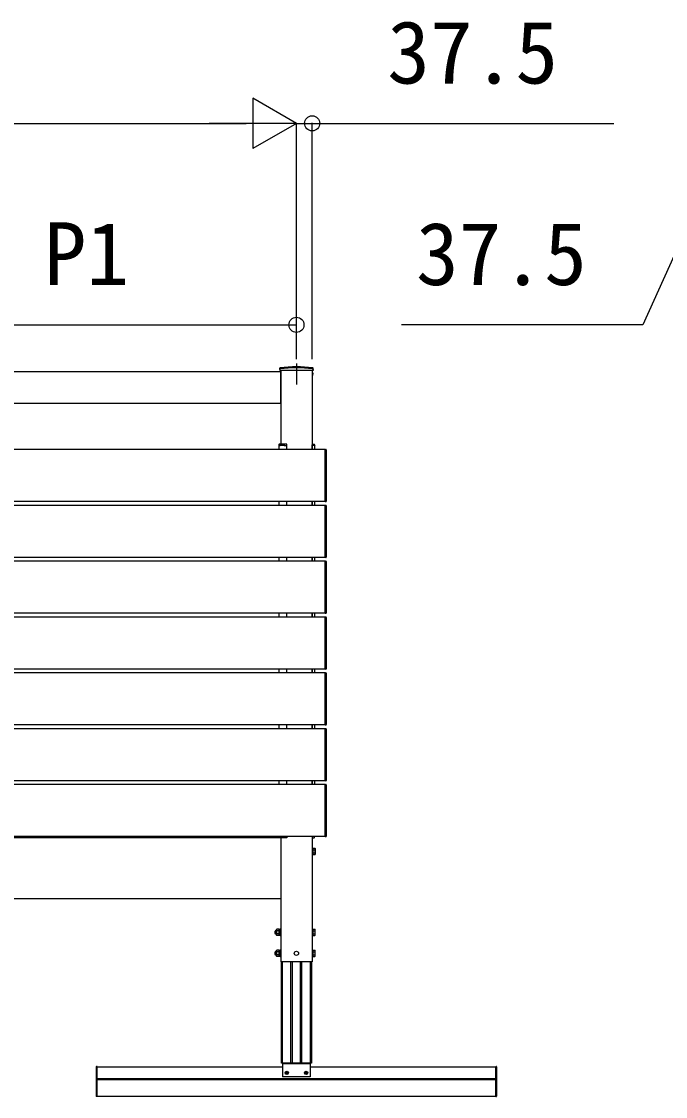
# Model space of a CAD drawing. Units: millimetres, scale not verified. Extents: x -10500 to 10500, y -15604 to 15536.
# Drawn here: x 2392 to 3926, y -2293 to 268 of the extents above; entities that cross this region are included whole.
import ezdxf
from ezdxf.enums import TextEntityAlignment as Align

# ---------------------------------------------------------------- set-up
doc = ezdxf.new("R2010")
doc.units = ezdxf.units.MM
doc.header["$LTSCALE"] = 80
for name, color, linetype in [('0-3_YKK_12', 2, 'Continuous'), ('0-4_YKK_13', 4, 'Continuous'), ('0-6_YKK_D', 6, 'Continuous')]:
    doc.layers.add(name, color=color, linetype=linetype)
doc.styles.add('ＭＳ ゴシック', font='')
doc.styles.get('ＭＳ ゴシック').set_extended_font_data('MS Gothic')

msp = doc.modelspace()

# ---------------------------------------------------------------- linework, layer by layer
at = {"layer": '0-3_YKK_12'}
for p, q in [((3047, -546.6), (3047, -596.29)), ((3009.5, -563.6), (3009.5, -739.1)), ((3084.5, -563.6), (3084.5, -751.6)), ((3009.5, -641.6), (1682, -641.6)), ((3005.5, -741.6), (3005.5, -751.6)), ((3023.5, -741.6), (3023.5, -751.6)), ((3090.5, -751.6), (3090.5, -741.6)), ((3115.5, -751.6), (1682, -751.6)), ((3084.5, -751.6), (3084.5, -742.6)), ((3115.5, -875.6), (1682, -875.6)), ((3115.5, -884.6), (1682, -884.6)), ((3005.5, -875.6), (3005.5, -884.6)), ((3023.5, -875.6), (3023.5, -884.6)), ((3084.5, -884.6), (3084.5, -875.6)), ((3084.5, -875.6), (3084.5, -884.6)), ((3090.5, -884.6), (3090.5, -875.6)), ((3115.5, -1008.6), (1682, -1008.6)), ((3115.5, -1017.6), (1682, -1017.6)), ((3005.5, -1008.6), (3005.5, -1017.6)), ((3023.5, -1008.6), (3023.5, -1017.6)), ((3084.5, -1017.6), (3084.5, -1008.6)), ((3084.5, -1008.6), (3084.5, -1017.6)), ((3090.5, -1017.6), (3090.5, -1008.6)), ((3115.5, -1141.6), (1682, -1141.6)), ((3115.5, -1150.6), (1682, -1150.6)), ((3005.5, -1141.6), (3005.5, -1150.6)), ((3023.5, -1141.6), (3023.5, -1150.6)), ((3084.5, -1150.6), (3084.5, -1141.6)), ((3084.5, -1141.6), (3084.5, -1150.6)), ((3090.5, -1150.6), (3090.5, -1141.6)), ((3115.5, -1274.6), (1682, -1274.6)), ((3005.5, -1274.6), (3005.5, -1283.6)), ((3023.5, -1274.6), (3023.5, -1283.6)), ((3084.5, -1283.6), (3084.5, -1274.6)), ((3084.5, -1274.6), (3084.5, -1283.6)), ((3090.5, -1283.6), (3090.5, -1274.6)), ((3115.5, -1283.6), (1682, -1283.6)), ((3115.5, -1407.6), (1682, -1407.6)), ((3005.5, -1407.6), (3005.5, -1416.6)), ((3023.5, -1407.6), (3023.5, -1416.6)), ((3084.5, -1416.6), (3084.5, -1407.6)), ((3084.5, -1407.6), (3084.5, -1416.6)), ((3090.5, -1416.6), (3090.5, -1407.6)), ((3115.5, -1416.6), (1682, -1416.6)), ((3115.5, -1540.6), (1682, -1540.6)), ((3115.5, -1549.6), (1682, -1549.6)), ((3005.5, -1540.6), (3005.5, -1549.6)), ((3023.5, -1540.6), (3023.5, -1549.6)), ((3084.5, -1549.6), (3084.5, -1540.6)), ((3084.5, -1540.6), (3084.5, -1549.6)), ((3090.5, -1549.6), (3090.5, -1540.6)), ((3115.5, -1673.6), (1682, -1673.6)), ((3009.5, -1676.6), (1682, -1676.6)), ((3009.5, -1676.1), (3009.5, -1971.6)), ((3084.5, -1673.6), (3084.5, -1971.6)), ((3009.5, -1821.6), (1682, -1821.6)), ((3084.5, -1971.6), (3009.5, -1971.6)), ((3011.2, -2213.58), (3011.2, -1971.6)), ((3013.8, -2213.58), (3013.8, -1971.6)), ((3034, -2213.58), (3034, -1971.6)), ((3037.5, -2213.58), (3037.5, -1971.6)), ((3056.5, -2213.58), (3056.5, -1971.6)), ((3060, -2213.58), (3060, -1971.6)), ((3080.2, -2213.58), (3080.2, -1971.6)), ((3082.8, -1971.6), (3082.8, -2213.58)), ((2572, -2221.58), (3014.1, -2221.58)), ((2572, -2292.1), (2572, -2221.58)), ((3082.8, -2213.58), (3011.2, -2213.58)), ((3079.9, -2221.58), (3522, -2221.58)), ((3522, -2292.1), (3522, -2221.58)), ((2572, -2249.67), (3522, -2249.67)), ((2572, -2252.39), (3522, -2252.39)), ((2572, -2292.1), (3522, -2292.1))]:
    msp.add_line(p, q, dxfattribs=at)
msp.add_lwpolyline([(3009.5, -641.6), (3009.5, -566.6), (1682, -566.6)], dxfattribs=at)
msp.add_circle((3047, -1951.6), 5, dxfattribs=at)
at = {"layer": '0-4_YKK_13'}
for p, q in [((3007.3, -560.6), (3007.35, -557.93)), ((3007.3, -560.6), (3007.35, -563.6)), ((3086.7, -560.6), (3086.65, -557.93)), ((3086.7, -560.6), (3086.65, -563.6)), ((3086.65, -563.6), (3007.35, -563.6)), ((3084.5, -566.85), (3084.5, -576.35)), ((3084.73, -566.85), (3084.5, -566.85)), ((3084.73, -576.35), (3084.5, -576.35)), ((3084.73, -566.85), (3084.73, -576.35)), ((3005.3, -741.6), (3008.1, -741.6)), ((3024, -739.1), (3006.09, -739.1)), ((3008.11, -740.6), (3008.1, -741.6)), ((3008.1, -741.6), (3008.6, -741.6)), ((3017.6, -741.6), (3008.6, -741.6)), ((3008.61, -740.1), (3017.59, -740.1)), ((3017.6, -741.6), (3018.1, -741.6)), ((3023.5, -741.6), (3023.5, -741.1)), ((3024, -740.6), (3024, -739.1)), ((3084.5, -739.1), (3089.41, -739.1)), ((3084.5, -741.6), (3084.6, -740.04)), ((3084.8, -741.6), (3084.5, -741.6)), ((3118, -752.39), (3118, -752.69)), ((3118, -752.69), (3118, -874.51)), ((3118, -874.51), (3118, -874.81)), ((3118, -885.39), (3118, -885.69)), ((3118, -885.69), (3118, -1007.51)), ((3118, -1007.51), (3118, -1007.81)), ((3118, -1018.39), (3118, -1018.69)), ((3118, -1018.69), (3118, -1140.51)), ((3118, -1140.51), (3118, -1140.81)), ((3118, -1151.39), (3118, -1151.69)), ((3118, -1151.69), (3118, -1273.51)), ((3118, -1273.51), (3118, -1273.81)), ((3118, -1284.39), (3118, -1284.69)), ((3118, -1284.69), (3118, -1406.51)), ((3118, -1406.51), (3118, -1406.81)), ((3118, -1417.39), (3118, -1417.69)), ((3118, -1417.69), (3118, -1539.51)), ((3118, -1539.51), (3118, -1539.81)), ((3118, -1550.39), (3118, -1550.69)), ((3118, -1550.69), (3118, -1672.51)), ((3005.3, -1673.6), (3008.1, -1673.6)), ((3024, -1676.1), (3006.09, -1676.1)), ((3008.11, -1674.6), (3008.1, -1673.6)), ((3008.1, -1673.6), (3008.6, -1673.6)), ((3017.6, -1673.6), (3008.6, -1673.6)), ((3008.61, -1675.1), (3017.59, -1675.1)), ((3017.6, -1673.6), (3018.1, -1673.6)), ((3023.5, -1673.6), (3023.5, -1674.1)), ((3024, -1674.6), (3024, -1676.1)), ((3084.5, -1673.6), (3084.6, -1675.16)), ((3084.8, -1673.6), (3084.5, -1673.6)), ((3084.5, -1676.1), (3089.41, -1676.1)), ((3118, -1672.51), (3118, -1672.81)), ((3084.8, -1701.55), (3086.4, -1701.55)), ((3086.4, -1701.09), (3091.32, -1701.09)), ((3086.4, -1701.09), (3086.4, -1716.11)), ((3086.4, -1704.6), (3086.4, -1712.6)), ((3086.4, -1704.85), (3091.32, -1704.85)), ((3086.4, -1712.35), (3091.32, -1712.35)), ((3091.9, -1702.1), (3091.32, -1701.09)), ((3091.9, -1715.1), (3091.32, -1716.11)), ((3091.9, -1702.1), (3091.9, -1715.1)), ((3086.4, -1715.65), (3084.8, -1715.65)), ((3086.4, -1716.11), (3091.32, -1716.11)), ((3086.1, -1894.09), (3091.02, -1894.09)), ((3091.6, -1895.1), (3091.02, -1894.09)), ((2999.4, -1898.28), (2996.62, -1898.28)), ((2999.4, -1904.92), (2996.62, -1904.92)), ((2997.3, -1905.6), (2997.3, -1897.6)), ((3005.9, -1897.85), (2999.98, -1897.85)), ((3005.9, -1905.35), (2999.98, -1905.35)), ((3007.9, -1909.3), (3005.9, -1909.3)), ((3086.1, -1897.85), (3091.02, -1897.85)), ((3086.1, -1905.35), (3091.02, -1905.35)), ((3091.6, -1908.1), (3091.02, -1909.11)), ((3091.6, -1908.1), (3091.6, -1895.1)), ((3086.1, -1944.09), (3091.02, -1944.09)), ((3091.6, -1945.1), (3091.02, -1944.09)), ((3091.6, -1958.1), (3091.6, -1945.1)), ((2999.4, -1948.28), (2996.62, -1948.28)), ((2999.4, -1954.92), (2996.62, -1954.92)), ((2997.3, -1955.6), (2997.3, -1947.6)), ((3005.9, -1947.85), (2999.98, -1947.85)), ((3005.9, -1955.35), (2999.98, -1955.35)), ((3007.9, -1959.3), (3005.9, -1959.3)), ((3086.1, -1947.85), (3091.02, -1947.85)), ((3086.1, -1955.35), (3091.02, -1955.35)), ((3091.6, -1958.1), (3091.02, -1959.11)), ((2570, -2222.08), (2570, -2291.6)), ((3014.1, -2213.58), (3014.1, -2245.58)), ((3079.9, -2215.08), (3014.1, -2215.08)), ((3060.5, -2213.58), (3033.5, -2213.58)), ((3079.9, -2213.58), (3079.9, -2245.58)), ((3524, -2222.08), (3524, -2291.6)), ((3079.9, -2245.58), (3014.1, -2245.58)), ((3022.68, -2236.14), (3021.8, -2236.14)), ((3025.32, -2237.02), (3026.2, -2237.02)), ((3068.68, -2236.14), (3067.8, -2236.14)), ((3071.32, -2237.02), (3072.2, -2237.02)), ((2572, -2292.6), (2571, -2292.6)), ((3522, -2292.6), (3523, -2292.6))]:
    msp.add_line(p, q, dxfattribs=at)
for points in [[(3005.1, -740.04), (3005, -741.6), (3005.3, -741.6)], [(3018.09, -740.6), (3018.1, -741.6), (3023.5, -741.6)], [(3090.4, -740.04), (3090.5, -741.6), (3090.2, -741.6), (3084.5, -741.6)], [(3117.06, -875.8), (3115.5, -875.9), (3115.5, -751.3), (3117.06, -751.4)], [(3117.06, -1008.8), (3115.5, -1008.9), (3115.5, -884.3), (3117.06, -884.4)], [(3117.06, -1141.8), (3115.5, -1141.9), (3115.5, -1017.3), (3117.06, -1017.4)], [(3117.06, -1274.8), (3115.5, -1274.9), (3115.5, -1150.3), (3117.06, -1150.4)], [(3117.06, -1407.8), (3115.5, -1407.9), (3115.5, -1283.3), (3117.06, -1283.4)], [(3117.06, -1540.8), (3115.5, -1540.9), (3115.5, -1416.3), (3117.06, -1416.4)], [(3117.06, -1673.8), (3115.5, -1673.9), (3115.5, -1549.3), (3117.06, -1549.4)], [(3005.1, -1675.16), (3005, -1673.6), (3005.3, -1673.6)], [(3018.09, -1674.6), (3018.1, -1673.6), (3023.5, -1673.6)], [(3090.4, -1675.16), (3090.5, -1673.6), (3090.2, -1673.6), (3084.5, -1673.6)], [(3084.5, -1700.1), (3084.8, -1700.1), (3084.8, -1717.1), (3084.5, -1717.1)], [(3005.9, -1894.09), (3005.9, -1909.11), (2999.98, -1909.11), (2999.4, -1908.1), (2999.4, -1895.1)], [(3005.9, -1894.09), (2999.98, -1894.09), (2999.4, -1895.1)], [(3005.9, -1909.3), (3005.9, -1893.9), (3007.9, -1893.9)], [(3086.1, -1894.09), (3086.1, -1909.11), (3091.02, -1909.11)], [(2999.4, -1897.6), (2997.3, -1897.6), (2996.1, -1898.8)], [(2999.4, -1905.6), (2997.3, -1905.6), (2996.1, -1904.4), (2996.1, -1898.8)], [(3005.9, -1944.09), (3005.9, -1959.11), (2999.98, -1959.11), (2999.4, -1958.1), (2999.4, -1945.1)], [(3005.9, -1944.09), (2999.98, -1944.09), (2999.4, -1945.1)], [(3005.9, -1959.3), (3005.9, -1943.9), (3007.9, -1943.9)], [(3086.1, -1944.09), (3086.1, -1959.11), (3091.02, -1959.11)], [(2999.4, -1947.6), (2997.3, -1947.6), (2996.1, -1948.8)], [(2999.4, -1955.6), (2997.3, -1955.6), (2996.1, -1954.4), (2996.1, -1948.8)], [(2572, -2292.6), (2572, -2221.08), (2571, -2221.08)], [(3522, -2292.6), (3522, -2221.08), (3523, -2221.08)], [(3021.8, -2236.14), (3021.8, -2237.02), (3022.68, -2237.02)], [(3024.44, -2235.26), (3024.44, -2234.38), (3023.56, -2234.38), (3023.56, -2235.26)], [(3023.56, -2237.9), (3023.56, -2238.78), (3024.44, -2238.78), (3024.44, -2237.9)], [(3026.2, -2237.02), (3026.2, -2236.14), (3025.32, -2236.14)], [(3067.8, -2236.14), (3067.8, -2237.02), (3068.68, -2237.02)], [(3070.44, -2235.26), (3070.44, -2234.38), (3069.56, -2234.38), (3069.56, -2235.26)], [(3069.56, -2237.9), (3069.56, -2238.78), (3070.44, -2238.78), (3070.44, -2237.9)], [(3072.2, -2237.02), (3072.2, -2236.14), (3071.32, -2236.14)]]:
    msp.add_lwpolyline(points, dxfattribs=at)
for points in [[(3007.9, -1910.1), (3007.9, -1893.1), (3009.5, -1893.1), (3009.5, -1910.1)], [(3084.5, -1910.1), (3086.1, -1910.1), (3086.1, -1893.1), (3084.5, -1893.1)], [(3007.9, -1960.1), (3007.9, -1943.1), (3009.5, -1943.1), (3009.5, -1960.1)], [(3084.5, -1960.1), (3086.1, -1960.1), (3086.1, -1943.1), (3084.5, -1943.1)]]:
    msp.add_lwpolyline(points, close=True, dxfattribs=at)
for centre in [(3024, -2236.58), (3070, -2236.58)]:
    msp.add_circle(centre, 4, dxfattribs=at)
for centre, radius, start, end in [((3008.3, -560.44), 1, 97.02227, 179), ((3008.35, -557.95), 1, 96.9597, 179), ((3047, -874.6), 317.53, 82.97773, 97.02227), ((3047, -874.6), 320, 83.0403, 96.9597), ((3085.65, -557.95), 1, 1, 83.0403), ((3085.7, -560.44), 1, 1, 82.97773), ((3080.9, -571.6), 6.1, 308.85935, 51.14065), ((3006.09, -740.1), 1, 90, 176.5), ((3008.61, -740.6), 0.5, 90, 179.5), ((3017.59, -740.6), 0.5, 0.5, 90), ((3024, -741.1), 0.5, 90, 180), ((3085.59, -740.1), 1, 90, 176.5), ((3089.41, -740.1), 1, 3.5, 90), ((3117, -752.39), 1, 0, 86.5), ((3117, -874.81), 1, 273.5, 0), ((3117, -885.39), 1, 0, 86.5), ((3117, -1007.81), 1, 273.5, 0), ((3117, -1018.39), 1, 0, 86.5), ((3117, -1140.81), 1, 273.5, 0), ((3117, -1151.39), 1, 0, 86.5), ((3117, -1273.81), 1, 273.5, 0), ((3117, -1284.39), 1, 0, 86.5), ((3117, -1406.81), 1, 273.5, 0), ((3117, -1417.39), 1, 0, 86.5), ((3117, -1539.81), 1, 273.5, 0), ((3117, -1550.39), 1, 0, 86.5), ((3006.09, -1675.1), 1, 183.5, 270), ((3008.61, -1674.6), 0.5, 180.5, 270), ((3017.59, -1674.6), 0.5, 270, 359.5), ((3024, -1674.1), 0.5, 180, 270), ((3085.59, -1675.1), 1, 183.5, 270), ((3089.41, -1675.1), 1, 270, 356.5), ((3117, -1672.81), 1, 273.5, 0), ((3088.58, -1702.97), 3.32, 325.61575, 34.38425), ((3079.48, -1708.6), 12.42, 342.41205, 17.58795), ((3088.58, -1714.23), 3.32, 325.61575, 34.38425), ((3002.72, -1895.97), 3.32, 145.61575, 214.38425), ((3088.28, -1895.97), 3.32, 325.61575, 34.38425), ((3011.82, -1901.6), 12.42, 162.41205, 197.58795), ((3002.72, -1907.23), 3.32, 145.61575, 214.38425), ((3079.18, -1901.6), 12.42, 342.41205, 17.58795), ((3088.28, -1907.23), 3.32, 325.61575, 34.38425), ((3002.72, -1945.97), 3.32, 145.61575, 214.38425), ((3088.28, -1945.97), 3.32, 325.61575, 34.38425), ((3011.82, -1951.6), 12.42, 162.41205, 197.58795), ((3002.72, -1957.23), 3.32, 145.61575, 214.38425), ((3079.18, -1951.6), 12.42, 342.41205, 17.58795), ((3088.28, -1957.23), 3.32, 325.61575, 34.38425), ((2571, -2222.08), 1, 90, 180), ((3523, -2222.08), 1, 0, 90), ((3022.68, -2235.26), 0.88, 270, 0), ((3022.68, -2237.9), 0.88, 0, 90), ((3025.32, -2235.26), 0.88, 180, 270), ((3025.32, -2237.9), 0.88, 90, 180), ((3068.68, -2235.26), 0.88, 270, 0), ((3068.68, -2237.9), 0.88, 0, 90), ((3071.32, -2235.26), 0.88, 180, 270), ((3071.32, -2237.9), 0.88, 90, 180), ((2571, -2291.6), 1, 180, 270), ((3523, -2291.6), 1, 270, 0)]:
    msp.add_arc(centre, radius, start, end, dxfattribs=at)
at = {"layer": '0-6_YKK_D'}
for p, q in [((3047, 25.4), (2943.08, 85.4)), ((2943.08, 85.4), (2943.08, -34.6)), ((3047, -536.6), (3047, 26.4)), ((3047, -536.6), (3047, 26.4)), ((3084.5, -536.6), (3084.5, 26.4)), ((437, 25.4), (2927, 25.4)), ((3047, 25.4), (2839.15, 25.4)), ((3047, 25.4), (2943.08, -34.6)), ((3047, 25.4), (2975, 25.4)), ((3047, 25.4), (3084.5, 25.4)), ((3084.5, 25.4), (3803.73, 25.4)), ((2137, -454.6), (3047, -454.6)), ((3047, -536.6), (3047, -453.6))]:
    msp.add_line(p, q, dxfattribs=at)
msp.add_lwpolyline([(4089.25, 25.4), (3872.3, -454.6), (3297.07, -454.6)], dxfattribs=at)
for centre in [(3084.5, 25.4), (3047, -454.6)]:
    msp.add_circle(centre, 18, dxfattribs=at)

# ---------------------------------------------------------------- texts
at = {"layer": '0-6_YKK_D', "style": 'ＭＳ ゴシック'}
for s, p in [('37.5', (3263.43, 75.4)), ('P1', (2444.8, -404.6)), ('37.5', (3332, -404.6))]:
    msp.add_text(s, height=149.6, dxfattribs=at).set_placement(p, align=Align.BOTTOM_LEFT)

doc.saveas('drawing.dxf')
